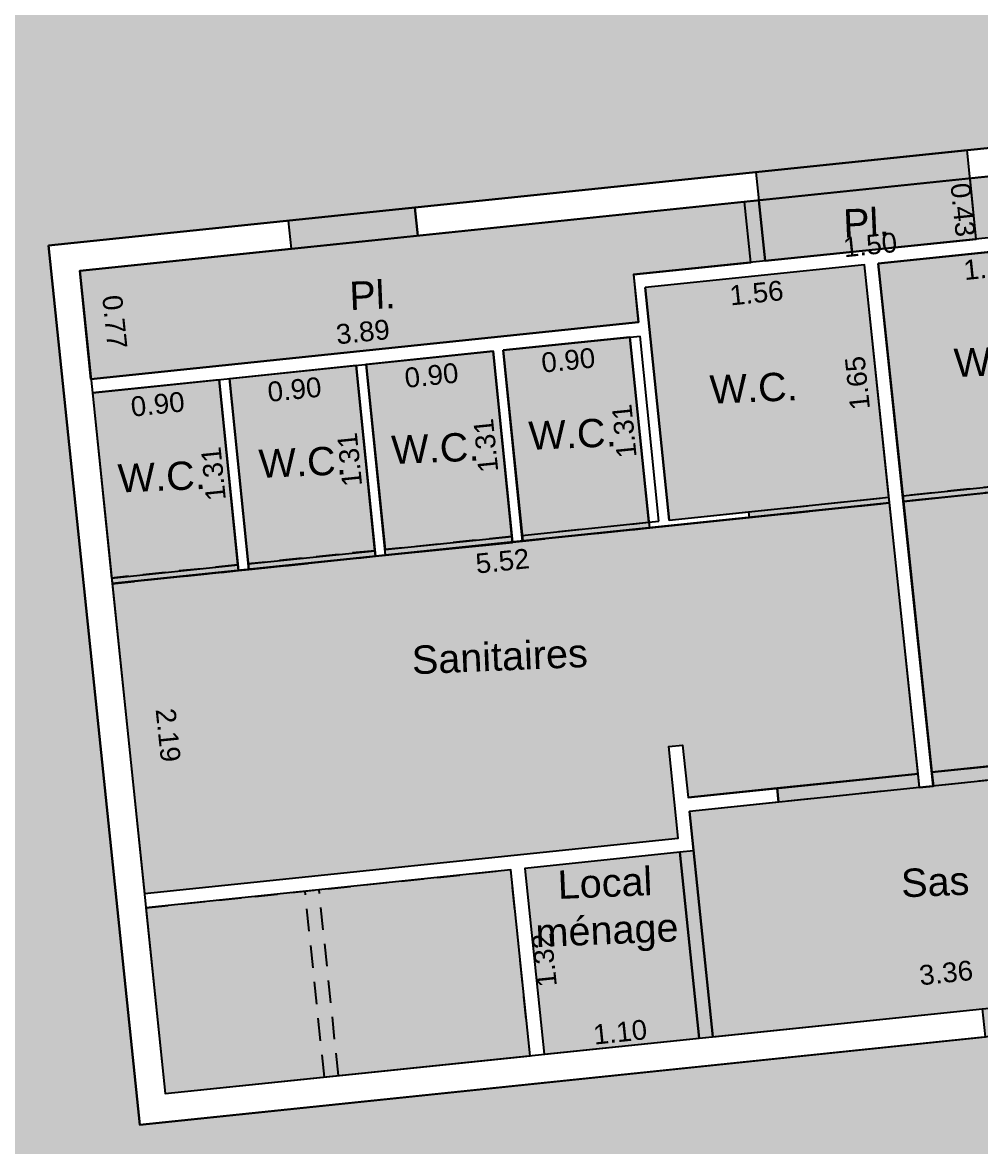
# Model space of a CAD drawing. Header units: metres. Extents: x -153 to -26, y 14 to 85.
# Drawn here: x -67.75 to -60.99, y 68.99 to 76.93 of the extents above; entities that cross this region are included whole.
import ezdxf

# ---------------------------------------------------------------- set-up
doc = ezdxf.new("R2010")
doc.units = ezdxf.units.M
doc.linetypes.add('CACHE2', pattern=[4.7625, 3.175, -1.5875])
doc.layers.get('0').update_dxf_attribs({"lineweight": 0})
for name, color, linetype in [('GEX_BAT_cloison', 2, 'Continuous'), ('GEX_BAT_coffrage', 221, 'Continuous'), ('GEX_BAT_linteau_cloison', 3, 'CACHE2'), ('GEX_BAT_mur', 1, 'Continuous'), ('GEX_MEP_txt_cot_plani', 30, 'Continuous'), ('GEX_MEP_txt_designation', 7, 'Continuous')]:
    doc.layers.add(name, color=color, linetype=linetype)
for name, color, linetype, true_color in [('GEX_EDS_sdp_2-tremie', 7, 'Continuous', 0xffff7f), ('GEX_EDS_sdp_7-lt', 150, 'Continuous', 0x007fff), ('GEX_EDS_su_bureau', 7, 'Continuous', 0xffdf7f), ('GEX_EDS_su_circ_gene', 7, 'Continuous', 0x33cc00), ('GEX_EDS_su_loc_entretien', 7, 'Continuous', 0xb2618a), ('GEX_EDS_su_ltg', 150, 'Continuous', 0x007fff), ('GEX_EDS_su_sanitaires', 7, 'Continuous', 0xb8ffff), ('GEX_EDS_sun_bureau', 7, 'Continuous', 0xffdf7f), ('GEX_EDS_sun_circ_gene', 7, 'Continuous', 0x33cc00), ('GEX_EDS_sun_loc_entretien', 7, 'Continuous', 0xb2618a), ('GEX_EDS_sun_ltg', 150, 'Continuous', 0x007fff), ('GEX_EDS_sun_sanitaires', 7, 'Continuous', 0xb8ffff)]:
    doc.layers.add(name, color=color, linetype=linetype, true_color=true_color)
doc.styles.add('G100TXT-cote', font='swissl.ttf')
doc.styles.add('G100TXT-droit', font='swissl.ttf', dxfattribs={"height": 0.2})
doc.dimstyles.new('G100COT-libre', dxfattribs={"dimtxt": 0.14, "dimasz": 0.18, "dimexe": 0.18, "dimexo": 0.2, "dimgap": 0.09, "dimtad": 0, "dimzin": 0, "dimdsep": 46, "dimtxsty": 'G100TXT-cote', "dimblk1": 'OBLIQUE', "dimblk2": 'OBLIQUE', "dimsah": 1, "dimcen": 0.09, "dimse1": 1, "dimse2": 1, "dimsd1": 1, "dimsd2": 1, "dimclrd": 252, "dimaunit": 2, "dimadec": 3, "dimazin": 0, "dimtfac": 1, "dimtix": 1, "dimtofl": 0, "dimtmove": 0, "dimatfit": 3, "dimldrblk": 'OBLIQUE', "dimfxl": 0.18, "dimtolj": 1, "dimtzin": 0, "dimarcsym": 0})

# ---------------------------------------------------------------- blocks, each defined once
blk = doc.blocks.new('*D3')
at = {"layer": 'GEX_MEP_txt_cot_plani', "color": 0, "ltscale": 0.05, "transparency": 16777216, "insert": (-61.2334, 70.2154), "char_height": 0.14, "attachment_point": 5, "rotation": 5.9285, "style": 'G100TXT-cote'}
blk.add_mtext('\\A1;3.36', dxfattribs=at)
blk = doc.blocks.new('_OBLIQUE')
at = {"color": 0, "linetype": 'ByBlock'}
blk.add_line((-0.5, -0.5), (0.5, 0.5), dxfattribs=at)
blk = doc.blocks.new('*D6')
at = {"layer": 'GEX_MEP_txt_cot_plani', "color": 0, "ltscale": 0.05, "transparency": 16777216, "insert": (-66.7265, 71.8933), "char_height": 0.14, "attachment_point": 5, "rotation": 275.92849, "style": 'G100TXT-cote'}
blk.add_mtext('\\A1;2.19', dxfattribs=at)
blk = doc.blocks.new('*D7')
at = {"layer": 'GEX_MEP_txt_cot_plani', "color": 0, "ltscale": 0.05, "transparency": 16777216, "insert": (-63.5348, 69.7969), "char_height": 0.14, "attachment_point": 5, "rotation": 5.97361, "style": 'G100TXT-cote'}
blk.add_mtext('\\A1;1.10', dxfattribs=at)
blk = doc.blocks.new('*D8')
at = {"layer": 'GEX_MEP_txt_cot_plani', "color": 0, "ltscale": 0.05, "transparency": 16777216, "insert": (-64.069, 70.3042), "char_height": 0.14, "attachment_point": 5, "rotation": 95.9285, "style": 'G100TXT-cote'}
blk.add_mtext('\\A1;1.32', dxfattribs=at)
blk = doc.blocks.new('*D180')
at = {"layer": 'GEX_MEP_txt_cot_plani', "color": 0, "ltscale": 0.05, "transparency": 16777216, "insert": (-66.8001, 74.2298), "char_height": 0.14, "attachment_point": 5, "rotation": 5.9285, "style": 'G100TXT-cote'}
blk.add_mtext('\\A1;0.90', dxfattribs=at)
blk = doc.blocks.new('*D181')
at = {"layer": 'GEX_MEP_txt_cot_plani', "color": 0, "ltscale": 0.05, "transparency": 16777216, "insert": (-65.834, 74.3339), "char_height": 0.14, "attachment_point": 5, "rotation": 5.79308, "style": 'G100TXT-cote'}
blk.add_mtext('\\A1;0.90', dxfattribs=at)
blk = doc.blocks.new('*D182')
at = {"layer": 'GEX_MEP_txt_cot_plani', "color": 0, "ltscale": 0.05, "transparency": 16777216, "insert": (-64.8668, 74.4333), "char_height": 0.14, "attachment_point": 5, "rotation": 5.9285, "style": 'G100TXT-cote'}
blk.add_mtext('\\A1;0.90', dxfattribs=at)
blk = doc.blocks.new('*D183')
at = {"layer": 'GEX_MEP_txt_cot_plani', "color": 0, "ltscale": 0.05, "transparency": 16777216, "insert": (-63.901, 74.5402), "char_height": 0.14, "attachment_point": 5, "rotation": 5.79308, "style": 'G100TXT-cote'}
blk.add_mtext('\\A1;0.90', dxfattribs=at)
blk = doc.blocks.new('*D184')
at = {"layer": 'GEX_MEP_txt_cot_plani', "color": 0, "ltscale": 0.05, "transparency": 16777216, "insert": (-62.5719, 75.0154), "char_height": 0.14, "attachment_point": 5, "rotation": 5.9364, "style": 'G100TXT-cote'}
blk.add_mtext('\\A1;1.56', dxfattribs=at)
blk = doc.blocks.new('*D185')
at = {"layer": 'GEX_MEP_txt_cot_plani', "color": 0, "ltscale": 0.05, "transparency": 16777216, "insert": (-61.8586, 74.3792), "char_height": 0.14, "attachment_point": 5, "rotation": 96.01824, "style": 'G100TXT-cote'}
blk.add_mtext('\\A1;1.65', dxfattribs=at)
blk = doc.blocks.new('*D186')
at = {"layer": 'GEX_MEP_txt_cot_plani', "color": 0, "ltscale": 0.05, "transparency": 16777216, "insert": (-63.5055, 74.0398), "char_height": 0.14, "attachment_point": 5, "rotation": 95.79308, "style": 'G100TXT-cote'}
blk.add_mtext('\\A1;1.31', dxfattribs=at)
blk = doc.blocks.new('*D187')
at = {"layer": 'GEX_MEP_txt_cot_plani', "color": 0, "ltscale": 0.05, "transparency": 16777216, "insert": (-64.4826, 73.9383), "char_height": 0.14, "attachment_point": 5, "rotation": 95.79308, "style": 'G100TXT-cote'}
blk.add_mtext('\\A1;1.31', dxfattribs=at)
blk = doc.blocks.new('*D188')
at = {"layer": 'GEX_MEP_txt_cot_plani', "color": 0, "ltscale": 0.05, "transparency": 16777216, "insert": (-65.4439, 73.8385), "char_height": 0.14, "attachment_point": 5, "rotation": 95.79308, "style": 'G100TXT-cote'}
blk.add_mtext('\\A1;1.31', dxfattribs=at)
blk = doc.blocks.new('*D189')
at = {"layer": 'GEX_MEP_txt_cot_plani', "color": 0, "ltscale": 0.05, "transparency": 16777216, "insert": (-66.4061, 73.7385), "char_height": 0.14, "attachment_point": 5, "rotation": 95.79308, "style": 'G100TXT-cote'}
blk.add_mtext('\\A1;1.31', dxfattribs=at)
blk = doc.blocks.new('*D190')
at = {"layer": 'GEX_MEP_txt_cot_plani', "color": 0, "ltscale": 0.05, "transparency": 16777216, "insert": (-58.7774, 73.7134), "char_height": 0.14, "attachment_point": 5, "rotation": 5.9285, "style": 'G100TXT-cote'}
blk.add_mtext('\\A1;5.52', dxfattribs=at)
blk = doc.blocks.new('*D191')
at = {"layer": 'GEX_MEP_txt_cot_plani', "color": 0, "ltscale": 0.05, "transparency": 16777216, "insert": (-64.3653, 73.1224), "char_height": 0.14, "attachment_point": 5, "rotation": 5.9285, "style": 'G100TXT-cote'}
blk.add_mtext('\\A1;5.52', dxfattribs=at)
blk = doc.blocks.new('*D192')
at = {"layer": 'GEX_MEP_txt_cot_plani', "color": 0, "ltscale": 0.05, "transparency": 16777216, "insert": (-60.9202, 75.1944), "char_height": 0.14, "attachment_point": 5, "rotation": 5.93575, "style": 'G100TXT-cote'}
blk.add_mtext('\\A1;1.57', dxfattribs=at)
blk = doc.blocks.new('*D196')
at = {"layer": 'GEX_MEP_txt_cot_plani', "color": 0, "ltscale": 0.05, "transparency": 16777216, "insert": (-61.1146, 75.6027), "char_height": 0.14, "attachment_point": 5, "rotation": 275.92849, "style": 'G100TXT-cote'}
blk.add_mtext('\\A1;0.43', dxfattribs=at)
blk = doc.blocks.new('*D197')
at = {"layer": 'GEX_MEP_txt_cot_plani', "color": 0, "ltscale": 0.05, "transparency": 16777216, "insert": (-61.7694, 75.3553), "char_height": 0.14, "attachment_point": 5, "rotation": 5.92865, "style": 'G100TXT-cote'}
blk.add_mtext('\\A1;1.50', dxfattribs=at)
blk = doc.blocks.new('*D198')
at = {"layer": 'GEX_MEP_txt_cot_plani', "color": 0, "ltscale": 0.05, "transparency": 16777216, "insert": (-65.3512, 74.7406), "char_height": 0.14, "attachment_point": 5, "rotation": 5.9285, "style": 'G100TXT-cote'}
blk.add_mtext('\\A1;3.89', dxfattribs=at)
blk = doc.blocks.new('*D199')
at = {"layer": 'GEX_MEP_txt_cot_plani', "color": 0, "ltscale": 0.05, "transparency": 16777216, "insert": (-67.1035, 74.8109), "char_height": 0.14, "attachment_point": 5, "rotation": 275.92851, "style": 'G100TXT-cote'}
blk.add_mtext('\\A1;0.77', dxfattribs=at)

msp = doc.modelspace()

# ---------------------------------------------------------------- hatches: boundary and pattern name
at = {"layer": 'GEX_EDS_sdp_2-tremie', "ltscale": 0.05}
msp.add_hatch(color=256, dxfattribs=at).paths.add_polyline_path([(-64.1709, 69.6301), (-64.3073, 70.943), (-66.8834, 70.6755), (-66.7471, 69.3626)])
at = {"layer": 'GEX_EDS_sdp_7-lt', "ltscale": 0.05}
msp.add_hatch(color=256, dxfattribs=at).paths.add_polyline_path([(-67.271, 74.4076), (-67.3503, 75.1713), (-56.071, 76.3426), (-55.9914, 75.5767), (-60.0557, 75.1547), (-60.0909, 75.4928), (-63.4407, 75.145), (-63.404, 74.8091)])
at = {"layer": 'GEX_EDS_su_bureau', "ltscale": 0.05}
h = msp.add_hatch(color=256, dxfattribs=at)
edge = h.paths.add_edge_path()
edge.add_line((-107.2045, 75.2868), (-105.5212, 73.5033))
edge.add_line((-105.5212, 73.5033), (-100.0846, 74.0679))
edge.add_line((-100.0846, 74.0679), (-99.8694, 71.9956))
edge.add_line((-99.8694, 71.9956), (-94.2496, 72.5792))
edge.add_line((-94.2496, 72.5792), (-87.785, 73.2505))
edge.add_line((-87.785, 73.2505), (-87.7643, 73.0515))
edge.add_line((-87.7643, 73.0515), (-86.7696, 73.1548))
edge.add_line((-86.7696, 73.1548), (-86.7903, 73.3538))
edge.add_line((-86.7903, 73.3538), (-84.1589, 73.627))
edge.add_line((-84.1589, 73.627), (-84.1383, 73.4281))
edge.add_line((-84.1383, 73.4281), (-82.6463, 73.583))
edge.add_line((-82.6463, 73.583), (-82.667, 73.7819))
edge.add_line((-82.667, 73.7819), (-77.3098, 74.3382))
edge.add_line((-77.3098, 74.3382), (-77.2891, 74.1393))
edge.add_line((-77.2891, 74.1393), (-77.1362, 72.6963))
edge.add_line((-77.1362, 72.6963), (-76.4401, 72.7701))
edge.add_line((-76.4401, 72.7701), (-75.965, 68.1947))
edge.add_line((-75.965, 68.1947), (-76.6613, 68.1224))
edge.add_line((-76.6613, 68.1224), (-79.1561, 67.8633))
edge.add_line((-79.1561, 67.8633), (-78.5239, 61.7756))
edge.add_line((-78.5239, 61.7756), (-39.2855, 65.8503))
edge.add_arc((-40.5383, 77.9154), 12.13, 275.92849, 355.92849)
edge.add_line((-28.439, 77.0541), (-28.2139, 80.2163))
edge.add_arc((-37.5214, 72.4377), 12.13, 39.88635, 95.92849)
edge.add_line((-38.7743, 84.5028), (-45.5478, 83.7994))
edge.add_line((-45.5478, 83.7994), (-45.5653, 83.9681))
edge.add_line((-45.5653, 83.9681), (-46.8583, 83.8338))
edge.add_line((-46.8583, 83.8338), (-46.8413, 83.6651))
edge.add_line((-46.8413, 83.6651), (-61.6367, 82.1287))
edge.add_line((-61.6367, 82.1287), (-61.6543, 82.2978))
edge.add_line((-61.6543, 82.2978), (-62.9468, 82.1633))
edge.add_line((-62.9468, 82.1633), (-62.9293, 81.9945))
edge.add_line((-62.9293, 81.9945), (-77.7496, 80.4555))
edge.add_line((-77.7496, 80.4555), (-77.7672, 80.6244))
edge.add_line((-77.7672, 80.6244), (-79.0607, 80.4903))
edge.add_line((-79.0607, 80.4903), (-79.0431, 80.3212))
edge.add_line((-79.0431, 80.3212), (-101.4489, 77.9945))
edge.add_arc((-100.4542, 68.416), 9.63, 95.92849, 106.00841)
edge.add_arc((-100.4542, 68.416), 9.63, 106.00841, 133.34599)
edge.add_line((-107.0643, 75.4192), (-107.2045, 75.2868))
h.paths.add_polyline_path([(-67.5699, 75.3496), (-66.9254, 69.143), (-60.9555, 69.7629), (-60.9761, 69.9618), (-59.9814, 70.0651), (-59.9607, 69.8661), (-55.3973, 70.34), (-55.418, 70.5389), (-54.4233, 70.6421), (-54.403, 70.4433), (-49.8374, 70.9174), (-50.482, 77.1241)], flags=16)
edge = h.paths.add_edge_path(flags=16)
edge.add_arc((-35.4009, 78.2658), 0.35, 0, 180)
edge.add_arc((-35.4009, 78.2658), 0.35, 180, 360)
edge = h.paths.add_edge_path(flags=16)
edge.add_arc((-43.484, 77.4738), 0.35, 0, 180)
edge.add_arc((-43.484, 77.4738), 0.35, 180, 360)
edge = h.paths.add_edge_path(flags=16)
edge.add_arc((-29.6118, 73.541), 0.25, 0, 180)
edge.add_arc((-29.6118, 73.541), 0.25, 180, 360)
edge = h.paths.add_edge_path(flags=16)
edge.add_arc((-34.3213, 67.9391), 0.25, 0, 180)
edge.add_arc((-34.3213, 67.9391), 0.25, 180, 360)
edge = h.paths.add_edge_path(flags=16)
edge.add_arc((-42.2862, 65.8691), 0.25, 0, 180)
edge.add_arc((-42.2862, 65.8691), 0.25, 180, 360)
edge = h.paths.add_edge_path(flags=16)
edge.add_arc((-75.1436, 68.6657), 0.25, 0, 180)
edge.add_arc((-75.1436, 68.6657), 0.25, 180, 360)
edge = h.paths.add_edge_path(flags=16)
edge.add_arc((-75.7107, 74.1263), 0.25, 0, 180)
edge.add_arc((-75.7107, 74.1263), 0.25, 180, 360)
edge = h.paths.add_edge_path(flags=16)
edge.add_arc((-68.2911, 81.1068), 0.2, 0, 180)
edge.add_arc((-68.2911, 81.1068), 0.2, 180, 360)
edge = h.paths.add_edge_path(flags=16)
edge.add_arc((-60.2344, 81.9434), 0.2, 0, 180)
edge.add_arc((-60.2344, 81.9434), 0.2, 180, 360)
edge = h.paths.add_edge_path(flags=16)
edge.add_arc((-52.1777, 82.7799), 0.2, 0, 180)
edge.add_arc((-52.1777, 82.7799), 0.2, 180, 360)
edge = h.paths.add_edge_path(flags=16)
edge.add_arc((-76.3478, 80.2702), 0.2, 0, 180)
edge.add_arc((-76.3478, 80.2702), 0.2, 180, 360)
edge = h.paths.add_edge_path(flags=16)
edge.add_arc((-36.035, 84.1439), 0.2, 0, 180)
edge.add_arc((-36.035, 84.1439), 0.2, 180, 360)
edge = h.paths.add_edge_path(flags=16)
edge.add_arc((-29.397, 80.9554), 0.2, 0, 180)
edge.add_arc((-29.397, 80.9554), 0.2, 180, 360)
edge = h.paths.add_edge_path(flags=16)
edge.add_arc((-100.5188, 77.7606), 0.2, 0, 180)
edge.add_arc((-100.5188, 77.7606), 0.2, 180, 360)
edge = h.paths.add_edge_path(flags=16)
edge.add_arc((-50.3352, 65.0353), 0.2, 0, 180)
edge.add_arc((-50.3352, 65.0353), 0.2, 180, 360)
edge = h.paths.add_edge_path(flags=16)
edge.add_arc((-84.4121, 79.433), 0.2, 0, 180)
edge.add_arc((-84.4121, 79.433), 0.2, 180, 360)
edge = h.paths.add_edge_path(flags=16)
edge.add_arc((-58.3919, 64.1988), 0.2, 0, 180)
edge.add_arc((-58.3919, 64.1988), 0.2, 180, 360)
edge = h.paths.add_edge_path(flags=16)
edge.add_arc((-74.5053, 62.5256), 0.2, 0, 180)
edge.add_arc((-74.5053, 62.5256), 0.2, 180, 360)
edge = h.paths.add_edge_path(flags=16)
edge.add_arc((-92.462, 78.5969), 0.2, 0, 180)
edge.add_arc((-92.462, 78.5969), 0.2, 180, 360)
edge = h.paths.add_edge_path(flags=16)
edge.add_arc((-44.121, 83.6165), 0.2, 0, 180)
edge.add_arc((-44.121, 83.6165), 0.2, 180, 360)
edge = h.paths.add_edge_path(flags=16)
edge.add_arc((-66.4486, 63.3622), 0.2, 0, 180)
edge.add_arc((-66.4486, 63.3622), 0.2, 180, 360)
at = {"layer": 'GEX_EDS_su_circ_gene', "ltscale": 0.05}
msp.add_hatch(color=256, dxfattribs=at).paths.add_polyline_path([(-62.9774, 69.754), (-60.9761, 69.9618), (-59.9815, 70.0651), (-59.5339, 70.1116), (-59.6992, 71.703), (-60.3286, 71.6377), (-60.3387, 71.7351), (-61.3335, 71.6318), (-61.3232, 71.5337), (-61.4208, 71.5242), (-61.4311, 71.6217), (-62.4255, 71.5184), (-62.4154, 71.421), (-63.0451, 71.3556), (-63.0162, 71.0771), (-63.1137, 71.0669)])
at = {"layer": 'GEX_EDS_su_loc_entretien', "ltscale": 0.05}
msp.add_hatch(color=256, dxfattribs=at).paths.add_polyline_path([(-64.2078, 70.9533), (-64.0715, 69.6404), (-62.9774, 69.754), (-63.1137, 71.0669)])
at = {"layer": 'GEX_EDS_su_ltg', "ltscale": 0.05}
for points in [[(-62.5767, 75.8681), (-62.5117, 75.2415), (-61.0197, 75.3964), (-61.0847, 76.023)], [(-67.3503, 75.1713), (-67.271, 74.4076), (-63.404, 74.8091), (-63.4381, 75.1453), (-62.6111, 75.2311), (-62.6556, 75.6588), (-64.9631, 75.4192), (-64.9838, 75.6184), (-65.879, 75.5252), (-65.8583, 75.3262)]]:
    msp.add_hatch(color=256, dxfattribs=at).paths.add_polyline_path(points)
at = {"layer": 'GEX_EDS_su_sanitaires', "ltscale": 0.05}
for points in [[(-61.7123, 75.224), (-61.5351, 73.5434), (-60.5472, 73.6459), (-60.5513, 73.6857), (-59.9781, 73.7453), (-60.1511, 75.3864)], [(-63.3587, 75.053), (-63.1883, 73.4119), (-62.6282, 73.4701), (-62.6241, 73.4303), (-61.6327, 73.5348), (-61.8097, 75.2138)], [(-64.3605, 74.6111), (-64.2206, 73.2645), (-63.3255, 73.3574), (-63.4653, 74.704)], [(-65.3273, 74.5108), (-65.193, 73.1635), (-64.2952, 73.2546), (-64.4321, 74.6037)], [(-66.2941, 74.4104), (-66.1573, 73.0634), (-65.2621, 73.1563), (-65.3989, 74.5033)], [(-67.2609, 74.3101), (-67.121, 72.9633), (-66.2289, 73.0559), (-66.3657, 74.403)], [(-61.5351, 73.5434), (-61.3336, 71.6318), (-61.3335, 71.6318), (-59.7093, 71.8005), (-59.7477, 72.1705), (-59.6502, 72.1806), (-59.5831, 71.5341), (-55.8134, 71.9256), (-56.0406, 74.1139), (-56.0437, 74.1136), (-59.9739, 73.7055)], [(-67.121, 72.9633), (-66.8938, 70.775), (-63.124, 71.1664), (-63.1912, 71.8129), (-63.0937, 71.8231), (-63.0553, 71.4531), (-61.4311, 71.6217), (-61.6326, 73.5332), (-61.6326, 73.5332)]]:
    msp.add_hatch(color=256, dxfattribs=at).paths.add_polyline_path(points)
at = {"layer": 'GEX_EDS_sun_bureau', "ltscale": 0.05}
h = msp.add_hatch(color=256, dxfattribs=at)
edge = h.paths.add_edge_path()
edge.add_line((-107.2045, 75.2868), (-105.5212, 73.5033))
edge.add_line((-105.5212, 73.5033), (-100.0846, 74.0679))
edge.add_line((-100.0846, 74.0679), (-99.8694, 71.9956))
edge.add_line((-99.8694, 71.9956), (-94.2496, 72.5792))
edge.add_line((-94.2496, 72.5792), (-86.7903, 73.3538))
edge.add_line((-86.7903, 73.3538), (-77.3098, 74.3382))
edge.add_line((-77.3098, 74.3382), (-77.2891, 74.1393))
edge.add_line((-77.2891, 74.1393), (-77.1362, 72.6963))
edge.add_line((-77.1362, 72.6963), (-76.4401, 72.7701))
edge.add_line((-76.4401, 72.7701), (-75.965, 68.1947))
edge.add_line((-75.965, 68.1947), (-76.6613, 68.1224))
edge.add_line((-76.6613, 68.1224), (-79.0566, 67.8736))
edge.add_line((-79.0566, 67.8736), (-78.4245, 61.786))
edge.add_line((-78.4245, 61.786), (-39.2855, 65.8503))
edge.add_ellipse((-40.5383, 77.9154), major_axis=(12.13, 0), ratio=1, start_angle=275.92849, end_angle=355.92849)
edge.add_line((-28.439, 77.0541), (-28.2139, 80.2163))
edge.add_ellipse((-37.5214, 72.4377), major_axis=(12.13, 0), ratio=1, start_angle=39.88635, end_angle=95.92849)
edge.add_line((-38.7743, 84.5028), (-45.5478, 83.7994))
edge.add_line((-45.5478, 83.7994), (-45.5653, 83.9681))
edge.add_line((-45.5653, 83.9681), (-46.8583, 83.8338))
edge.add_line((-46.8583, 83.8338), (-46.8413, 83.6651))
edge.add_line((-46.8413, 83.6651), (-61.6367, 82.1287))
edge.add_line((-61.6367, 82.1287), (-61.6543, 82.2978))
edge.add_line((-61.6543, 82.2978), (-62.9468, 82.1633))
edge.add_line((-62.9468, 82.1633), (-62.9293, 81.9945))
edge.add_line((-62.9293, 81.9945), (-77.7496, 80.4555))
edge.add_line((-77.7496, 80.4555), (-77.7672, 80.6244))
edge.add_line((-77.7672, 80.6244), (-79.0607, 80.4903))
edge.add_line((-79.0607, 80.4903), (-79.0431, 80.3212))
edge.add_line((-79.0431, 80.3212), (-101.4489, 77.9945))
edge.add_ellipse((-100.4542, 68.416), major_axis=(9.63, 0), ratio=1, start_angle=95.92849, end_angle=106.00841)
edge.add_ellipse((-100.4542, 68.416), major_axis=(9.63, 0), ratio=1, start_angle=106.00841, end_angle=133.34599)
edge.add_line((-107.0643, 75.4192), (-107.2045, 75.2868))
edge = h.paths.add_edge_path(flags=16)
edge.add_ellipse((-43.484, 77.4738), major_axis=(0.2475, 0.2475), ratio=1, start_angle=315, end_angle=675)
edge = h.paths.add_edge_path(flags=16)
edge.add_ellipse((-35.4009, 78.2658), major_axis=(0.2475, 0.2475), ratio=1, start_angle=315, end_angle=675)
h.paths.add_polyline_path([(-67.5699, 75.3496), (-66.9254, 69.143), (-49.8374, 70.9174), (-50.482, 77.1241)], flags=16)
edge = h.paths.add_edge_path(flags=16)
edge.add_ellipse((-75.7107, 74.1263), major_axis=(0.2481, -0.0305), ratio=1, start_angle=7.01812, end_angle=367.01812)
edge = h.paths.add_edge_path(flags=16)
edge.add_ellipse((-75.1436, 68.6657), major_axis=(0.25, 0), ratio=1, start_angle=0, end_angle=360)
edge = h.paths.add_edge_path(flags=16)
edge.add_ellipse((-74.5053, 62.5256), major_axis=(0.1662, -0.1112), ratio=1, start_angle=33.78023, end_angle=393.78023)
edge = h.paths.add_edge_path(flags=16)
edge.add_ellipse((-66.4486, 63.3622), major_axis=(0.188, -0.0684), ratio=1, start_angle=19.98471, end_angle=379.98471)
edge = h.paths.add_edge_path(flags=16)
edge.add_ellipse((-58.3919, 64.1988), major_axis=(0.1414, 0.1414), ratio=1, start_angle=315, end_angle=675)
edge = h.paths.add_edge_path(flags=16)
edge.add_ellipse((-50.3352, 65.0353), major_axis=(0.1414, 0.1414), ratio=1, start_angle=315, end_angle=675)
edge = h.paths.add_edge_path(flags=16)
edge.add_ellipse((-42.2862, 65.8691), major_axis=(0.2144, 0.1286), ratio=1, start_angle=329.03624, end_angle=689.03624)
edge = h.paths.add_edge_path(flags=16)
edge.add_ellipse((-34.3213, 67.9391), major_axis=(0.2127, 0.1314), ratio=1, start_angle=328.28253, end_angle=688.28253)
edge = h.paths.add_edge_path(flags=16)
edge.add_ellipse((-29.6118, 73.541), major_axis=(0.1768, 0.1768), ratio=1, start_angle=315, end_angle=675)
edge = h.paths.add_edge_path(flags=16)
edge.add_ellipse((-29.397, 80.9554), major_axis=(0.2, 0), ratio=1, start_angle=0, end_angle=360)
edge = h.paths.add_edge_path(flags=16)
edge.add_ellipse((-36.035, 84.1439), major_axis=(0.1953, -0.0432), ratio=1, start_angle=12.48479, end_angle=372.48479)
edge = h.paths.add_edge_path(flags=16)
edge.add_ellipse((-44.121, 83.6165), major_axis=(0.1414, 0.1414), ratio=1, start_angle=315, end_angle=675)
edge = h.paths.add_edge_path(flags=16)
edge.add_ellipse((-52.1777, 82.7799), major_axis=(0.1886, 0.0666), ratio=1, start_angle=340.5457, end_angle=700.5457)
edge = h.paths.add_edge_path(flags=16)
edge.add_ellipse((-60.2344, 81.9434), major_axis=(0.1414, -0.1414), ratio=1, start_angle=45, end_angle=405)
edge = h.paths.add_edge_path(flags=16)
edge.add_ellipse((-68.2911, 81.1068), major_axis=(0.1414, -0.1414), ratio=1, start_angle=45, end_angle=405)
edge = h.paths.add_edge_path(flags=16)
edge.add_ellipse((-76.3478, 80.2702), major_axis=(0.1662, -0.1112), ratio=1, start_angle=33.78023, end_angle=393.78023)
edge = h.paths.add_edge_path(flags=16)
edge.add_ellipse((-84.4121, 79.433), major_axis=(0.1996, 0.0123), ratio=1, start_angle=356.46073, end_angle=716.46073)
edge = h.paths.add_edge_path(flags=16)
edge.add_ellipse((-92.462, 78.5969), major_axis=(0.1414, 0.1414), ratio=1, start_angle=315, end_angle=675)
edge = h.paths.add_edge_path(flags=16)
edge.add_ellipse((-100.5188, 77.7606), major_axis=(0.1414, 0.1414), ratio=1, start_angle=315, end_angle=675)
at = {"layer": 'GEX_EDS_sun_circ_gene', "ltscale": 0.05}
msp.add_hatch(color=256, dxfattribs=at).paths.add_polyline_path([(-63.0451, 71.3556), (-62.8799, 69.7641), (-60.9761, 69.9618), (-59.9815, 70.0651), (-59.5339, 70.1116), (-59.6992, 71.703), (-61.4208, 71.5242)])
at = {"layer": 'GEX_EDS_sun_loc_entretien', "ltscale": 0.05}
msp.add_hatch(color=256, dxfattribs=at).paths.add_polyline_path([(-64.2078, 70.9533), (-64.0715, 69.6404), (-62.9774, 69.754), (-63.1137, 71.0669)])
at = {"layer": 'GEX_EDS_sun_ltg', "ltscale": 0.05}
for points in [[(-62.5561, 75.6692), (-62.5117, 75.2415), (-61.0197, 75.3964), (-61.0641, 75.8241)], [(-67.3503, 75.1713), (-67.271, 74.4076), (-63.404, 74.8091), (-63.4381, 75.1453), (-62.6111, 75.2311), (-62.6556, 75.6588)]]:
    msp.add_hatch(color=256, dxfattribs=at).paths.add_polyline_path(points)
at = {"layer": 'GEX_EDS_sun_sanitaires', "ltscale": 0.05}
for points in [[(-61.7123, 75.224), (-61.5393, 73.5831), (-61.5392, 73.5831), (-59.9781, 73.7453), (-60.1511, 75.3864)], [(-63.3587, 75.053), (-63.1883, 73.4119), (-61.6368, 73.573), (-61.8097, 75.2138)], [(-64.3605, 74.6111), (-64.2279, 73.3039), (-63.3327, 73.3969), (-63.4653, 74.704)], [(-65.3273, 74.5108), (-65.1947, 73.2036), (-64.2995, 73.2965), (-64.4321, 74.6037)], [(-66.2941, 74.4104), (-66.1615, 73.1032), (-65.2663, 73.1961), (-65.3989, 74.5033)], [(-67.2609, 74.3101), (-67.1251, 73.0031), (-66.2331, 73.0957), (-66.3657, 74.403)], [(-61.5351, 73.5434), (-61.3336, 71.6318), (-61.3335, 71.6318), (-59.7093, 71.8005), (-59.7477, 72.1705), (-59.6502, 72.1806), (-59.5831, 71.5341), (-55.8134, 71.9256), (-56.0406, 74.1139), (-56.0437, 74.1136), (-59.9739, 73.7055)], [(-67.121, 72.9633), (-66.8938, 70.775), (-63.124, 71.1664), (-63.1912, 71.8129), (-63.0937, 71.8231), (-63.0553, 71.4531), (-61.4311, 71.6217), (-61.6326, 73.5332), (-61.6326, 73.5332)]]:
    msp.add_hatch(color=256, dxfattribs=at).paths.add_polyline_path(points)

# ---------------------------------------------------------------- linework, layer by layer
at = {"layer": 'GEX_BAT_cloison'}
for p, q in [((-61.0197, 75.3964, 0), (-62.5117, 75.2415, 0)), ((-61.7123, 75.224, 0), (-60.1511, 75.3864, 0)), ((-62.6111, 75.2311, 0), (-63.4381, 75.1453, 0)), ((-61.8097, 75.2138, 0), (-63.3587, 75.053, 0)), ((-61.4208, 71.5242, 0), (-61.8097, 75.2138, 0)), ((-61.3233, 71.5344, 0), (-61.7123, 75.224, 0)), ((-63.404, 74.8091, 0), (-63.4381, 75.1453, 0)), ((-63.1883, 73.4119, 0), (-63.3587, 75.053, 0)), ((-63.404, 74.8091, 0), (-67.271, 74.4075, 0)), ((-63.2614, 73.4043, 0), (-63.394, 74.7114, 0)), ((-63.3084, 74.7383, 0), (-63.308, 74.7383, 0)), ((-64.4321, 74.6038, 0), (-64.2954, 73.2567, 0)), ((-65.3989, 74.5034, 0), (-65.2622, 73.1563, 0)), ((-66.3657, 74.403, 0), (-66.229, 73.0559, 0)), ((-66.1574, 73.0634, 0), (-66.2941, 74.4105, 0)), ((-63.3285, 73.3571, 0), (-62.6241, 73.4303, 0)), ((-63.1883, 73.4119, 0), (-62.6282, 73.4701, 0)), ((-62.6282, 73.4701, 0), (-62.6241, 73.4303, 0)), ((-63.3327, 73.3969, 0), (-63.2614, 73.4043, 0)), ((-63.3327, 73.3969, 0), (-63.3285, 73.3571, 0)), ((-64.2954, 73.2567, 0), (-64.2238, 73.2642, 0)), ((-65.2622, 73.1563, 0), (-65.1906, 73.1638, 0)), ((-66.229, 73.0559, 0), (-66.1574, 73.0634, 0)), ((-63.1912, 71.8129, 0), (-63.0937, 71.8231, 0)), ((-63.0937, 71.8231, 0), (-63.0553, 71.4531, 0)), ((-63.124, 71.1663, 0), (-63.1912, 71.8129, 0)), ((-62.4255, 71.5184, 0), (-63.0553, 71.4531, 0)), ((-62.4154, 71.421, 0), (-62.4255, 71.5184, 0)), ((-61.4209, 71.5242, 0), (-61.3234, 71.5344, 0)), ((-61.3233, 71.5344, 0), (-61.4208, 71.5242, 0)), ((-62.4154, 71.421, 0), (-63.0451, 71.3556, 0)), ((-62.8799, 69.7641, 0), (-63.0451, 71.3556, 0)), ((-66.8938, 70.775, 0), (-63.124, 71.1664, 0)), ((-63.124, 71.1664, 0), (-63.124, 71.1663, 0)), ((-63.1137, 71.0669, 0), (-64.2078, 70.9533, 0)), ((-62.9775, 69.7549, 0), (-63.1137, 71.0669, 0)), ((-64.2078, 70.9533, 0), (-64.0715, 69.6404, 0))]:
    msp.add_line(p, q, dxfattribs=at)
at = {"layer": 'GEX_BAT_cloison', "linetype": 'CACHE2', "ltscale": 0.05}
for p, q in [((-66.8834, 70.6755, 0), (-64.3073, 70.943, 0)), ((-64.1709, 69.6301, 0), (-64.3073, 70.943, 0)), ((-65.6231, 69.4793, 0), (-65.7595, 70.7922, 0)), ((-65.5237, 69.4896, 0), (-65.66, 70.8025, 0))]:
    msp.add_line(p, q, dxfattribs=at)
at = {"layer": 'GEX_BAT_cloison', "elevation": 0}
for points in [[(-61.0197, 75.3964), (-61.0641, 75.8241)], [(-62.6111, 75.2311), (-62.6556, 75.6588)], [(-62.5117, 75.2415), (-62.5561, 75.6692)], [(-64.3605, 74.6111), (-63.394, 74.7114)], [(-67.2609, 74.3101), (-64.4321, 74.6037)], [(-64.2238, 73.2642), (-64.3605, 74.6113)], [(-65.1906, 73.1638), (-65.3273, 74.5109)]]:
    msp.add_lwpolyline(points, dxfattribs=at)
at = {"layer": 'GEX_BAT_coffrage'}
msp.add_line((-63.4653, 74.7042, 0), (-63.3327, 73.3969, 0), dxfattribs=at)
at = {"layer": 'GEX_BAT_linteau_cloison', "ltscale": 0.05}
for p, q in [((-60.5513, 73.6857, 0), (-61.5392, 73.5831, 0)), ((-60.5417, 73.6465, 0), (-61.5351, 73.5434, 0)), ((-62.6282, 73.4701, 0), (-61.6367, 73.573, 0)), ((-62.6241, 73.4303, 0), (-61.6326, 73.5332, 0)), ((-64.2279, 73.3039, 0), (-63.3327, 73.3969, 0)), ((-64.2238, 73.2642, 0), (-63.3285, 73.3571, 0)), ((-64.2995, 73.2965, 0), (-65.1947, 73.2036, 0)), ((-65.1906, 73.1638, 0), (-64.2954, 73.2567, 0)), ((-65.2663, 73.1961, 0), (-66.1615, 73.1032, 0)), ((-66.2331, 73.0957, 0), (-67.1282, 73.0028, 0)), ((-66.1574, 73.0634, 0), (-65.2622, 73.1563, 0)), ((-67.1241, 72.963, 0), (-66.229, 73.0559, 0)), ((-61.3336, 71.6318, 0), (-60.3387, 71.7351, 0)), ((-62.4255, 71.5184, 0), (-61.431, 71.6217, 0)), ((-60.3286, 71.6377, 0), (-61.3233, 71.5344, 0)), ((-61.4208, 71.5242, 0), (-62.4154, 71.421, 0))]:
    msp.add_line(p, q, dxfattribs=at)
at = {"layer": 'GEX_BAT_mur'}
for p, q in [((-56.0916, 76.5415, 0), (-67.5699, 75.3496, 0)), ((-56.2699, 76.3219, 0), (-67.3503, 75.1713, 0)), ((-67.5699, 75.3496, 0), (-66.9254, 69.143, 0)), ((-67.3503, 75.1713, 0), (-66.7471, 69.3626, 0)), ((-66.7471, 69.3626, 0), (-60.9761, 69.9618, 0)), ((-66.9254, 69.143, 0), (-60.9555, 69.7629, 0))]:
    msp.add_line(p, q, dxfattribs=at)
at = {"layer": 'GEX_BAT_mur', "linetype": 'Continuous'}
for p, q in [((-64.9838, 75.6184, 0), (-64.9631, 75.4192, 0)), ((-65.879, 75.5254, 0), (-65.8583, 75.3262, 0))]:
    msp.add_line(p, q, dxfattribs=at)
at = {"layer": 'GEX_EDS_sdp_2-tremie', "ltscale": 0.05, "elevation": 0}
msp.add_lwpolyline([(-64.1709, 69.6301), (-64.3073, 70.943), (-66.8834, 70.6755), (-66.7471, 69.3626)], close=True, dxfattribs=at)
at = {"layer": 'GEX_EDS_sdp_7-lt', "ltscale": 0.05, "elevation": 0}
msp.add_lwpolyline([(-67.271, 74.4076), (-67.3503, 75.1713), (-56.071, 76.3426), (-55.9914, 75.5767), (-60.0557, 75.1547), (-60.0909, 75.4928), (-63.4407, 75.145), (-63.404, 74.8091)], close=True, dxfattribs=at)
at = {"layer": 'GEX_EDS_su_bureau', "ltscale": 0.05}
msp.add_lwpolyline([(-67.5699, 75.3496), (-66.9254, 69.143), (-60.9555, 69.7629), (-60.9761, 69.9618), (-59.9814, 70.0651), (-59.9607, 69.8661), (-55.3973, 70.34), (-55.418, 70.5389), (-54.4233, 70.6421), (-54.403, 70.4433), (-49.8374, 70.9174), (-50.482, 77.1241)], close=True, dxfattribs=at)
at = {"layer": 'GEX_EDS_su_circ_gene', "ltscale": 0.05}
msp.add_lwpolyline([(-62.9774, 69.754), (-60.9761, 69.9618), (-59.9815, 70.0651), (-59.5339, 70.1116), (-59.6992, 71.703), (-60.3286, 71.6377), (-60.3387, 71.7351), (-61.3335, 71.6318), (-61.3232, 71.5337), (-61.4208, 71.5242), (-61.4311, 71.6217), (-62.4255, 71.5184), (-62.4154, 71.421), (-63.0451, 71.3556), (-63.0162, 71.0771), (-63.1137, 71.0669)], close=True, dxfattribs=at)
at = {"layer": 'GEX_EDS_su_loc_entretien', "ltscale": 0.05}
msp.add_lwpolyline([(-63.1137, 71.0669), (-64.2078, 70.9533), (-64.0715, 69.6404), (-62.9774, 69.754)], close=True, dxfattribs=at)
at = {"layer": 'GEX_EDS_su_ltg', "ltscale": 0.05}
for points in [[(-62.5767, 75.8681), (-62.5117, 75.2415), (-61.0197, 75.3964), (-61.0847, 76.023)], [(-67.3503, 75.1713), (-67.271, 74.4076), (-63.404, 74.8091), (-63.4381, 75.1453), (-62.6111, 75.2311), (-62.6556, 75.6588), (-64.9631, 75.4192), (-64.9838, 75.6184), (-65.879, 75.5252), (-65.8583, 75.3262)]]:
    msp.add_lwpolyline(points, close=True, dxfattribs=at)
at = {"layer": 'GEX_EDS_su_sanitaires', "ltscale": 0.05}
for points in [[(-61.7123, 75.224), (-61.5351, 73.5434), (-60.5472, 73.6459), (-60.5513, 73.6857), (-59.9781, 73.7453), (-60.1511, 75.3864)], [(-63.3587, 75.053), (-63.1883, 73.4119), (-62.6282, 73.4701), (-62.6241, 73.4303), (-61.6327, 73.5348), (-61.8097, 75.2138)], [(-64.3605, 74.6111), (-64.2206, 73.2645), (-63.3255, 73.3574), (-63.4653, 74.704)], [(-65.3273, 74.5108), (-65.193, 73.1635), (-64.2952, 73.2546), (-64.4321, 74.6037)], [(-66.2941, 74.4104), (-66.1573, 73.0634), (-65.2621, 73.1563), (-65.3989, 74.5033)], [(-67.2609, 74.3101), (-67.121, 72.9633), (-66.2289, 73.0559), (-66.3657, 74.403)], [(-61.5351, 73.5434), (-61.3336, 71.6318), (-61.3335, 71.6318), (-59.7093, 71.8005), (-59.7477, 72.1705), (-59.6502, 72.1806), (-59.5831, 71.5341), (-55.8134, 71.9256), (-56.0406, 74.1139), (-56.0437, 74.1136), (-59.9739, 73.7055)], [(-67.121, 72.9633), (-66.8938, 70.775), (-63.124, 71.1664), (-63.1912, 71.8129), (-63.0937, 71.8231), (-63.0553, 71.4531), (-61.4311, 71.6217), (-61.6326, 73.5332), (-61.6326, 73.5332)]]:
    msp.add_lwpolyline(points, close=True, dxfattribs=at)
at = {"layer": 'GEX_EDS_sun_bureau', "ltscale": 0.05, "elevation": 0}
msp.add_lwpolyline([(-67.5699, 75.3496), (-50.482, 77.1241), (-49.8374, 70.9174), (-66.9254, 69.143)], close=True, dxfattribs=at)
at = {"layer": 'GEX_EDS_sun_circ_gene', "ltscale": 0.05}
msp.add_lwpolyline([(-62.8799, 69.7641), (-60.9761, 69.9618), (-59.9815, 70.0651), (-59.5339, 70.1116), (-59.6992, 71.703), (-61.4208, 71.5242), (-63.0451, 71.3556)], close=True, dxfattribs=at)
at = {"layer": 'GEX_EDS_sun_loc_entretien', "ltscale": 0.05}
msp.add_lwpolyline([(-63.1137, 71.0669), (-64.2078, 70.9533), (-64.0715, 69.6404), (-62.9774, 69.754)], close=True, dxfattribs=at)
at = {"layer": 'GEX_EDS_sun_ltg', "ltscale": 0.05}
for points in [[(-62.5561, 75.6692), (-62.5117, 75.2415), (-61.0197, 75.3964), (-61.0641, 75.8241)], [(-67.3503, 75.1713), (-67.271, 74.4076), (-63.404, 74.8091), (-63.4381, 75.1453), (-62.6111, 75.2311), (-62.6556, 75.6588)]]:
    msp.add_lwpolyline(points, close=True, dxfattribs=at)
at = {"layer": 'GEX_EDS_sun_sanitaires', "ltscale": 0.05}
for points in [[(-61.7123, 75.224), (-61.5393, 73.5831), (-61.5392, 73.5831), (-59.9781, 73.7453), (-60.1511, 75.3864)], [(-63.3587, 75.053), (-63.1883, 73.4119), (-61.6368, 73.573), (-61.8097, 75.2138)], [(-64.3605, 74.6111), (-64.2279, 73.3039), (-63.3327, 73.3969), (-63.4653, 74.704)], [(-65.3273, 74.5108), (-65.1947, 73.2036), (-64.2995, 73.2965), (-64.4321, 74.6037)], [(-66.2941, 74.4104), (-66.1615, 73.1032), (-65.2663, 73.1961), (-65.3989, 74.5033)], [(-67.2609, 74.3101), (-67.1251, 73.0031), (-66.2331, 73.0957), (-66.3657, 74.403)], [(-61.5351, 73.5434), (-61.3336, 71.6318), (-61.3335, 71.6318), (-59.7093, 71.8005), (-59.7477, 72.1705), (-59.6502, 72.1806), (-59.5831, 71.5341), (-55.8134, 71.9256), (-56.0406, 74.1139), (-56.0437, 74.1136), (-59.9739, 73.7055)], [(-67.121, 72.9633), (-66.8938, 70.775), (-63.124, 71.1664), (-63.1912, 71.8129), (-63.0937, 71.8231), (-63.0553, 71.4531), (-61.4311, 71.6217), (-61.6326, 73.5332), (-61.6326, 73.5332)]]:
    msp.add_lwpolyline(points, close=True, dxfattribs=at)
at = {"layer": 'GEX_MEP_txt_cot_plani'}
msp.add_line((-67.3503, 75.1713, 0), (-66.7471, 69.3626, 0), dxfattribs=at)

# ---------------------------------------------------------------- texts
at = {"layer": 'GEX_MEP_txt_designation', "char_height": 0.2, "attachment_point": 5, "style": 'G100TXT-droit'}
for s, insert, width, rotation in [('Pl. ', (-61.7966, 75.5126, 0), 1.021996, 2.4057), ('Pl. ', (-65.2835, 75.0014, 0), 1.021996, 2.4057), ('W.C.', (-60.8678, 74.5329, 0), 1.021996, 2.4057), ('W.C.', (-62.5919, 74.3443, 0), 1.021996, 2.4057), ('W.C.', (-63.871, 74.0189, 0), 1.021996, 2.4057), ('W.C.', (-64.8396, 73.9183, 0), 1.021996, 2.4057), ('W.C.', (-65.7764, 73.821, 0), 1.021996, 2.4057), ('W.C.', (-66.7715, 73.7177, 0), 1.021996, 2.4057), ('Sanitaires ', (-64.3847, 72.448, 0), 1.550364, 2.40574), ('Local ménage ', (-63.6338, 70.6541, 0), 1.650364, 2.40574), ('Sas', (-61.3103, 70.8568, 0), 1.550364, 2.40574)]:
    msp.add_mtext(s, dxfattribs=dict(at, insert=insert, width=width, rotation=rotation))

# ---------------------------------------------------------------- dimensions: what is measured, and where the dimension line sits
at = {"layer": 'GEX_MEP_txt_cot_plani'}
for p1, p2, distance, picture, middle in [((-61.0641, 75.8241, 0), (-61.0197, 75.3964, 0), -0.0731, '*D196', (-61.1146, 75.6027)), ((-61.0197, 75.3964, 0), (-62.5117, 75.2415, 0), -0.0365, '*D197', (-61.7694, 75.3553)), ((-60.1511, 75.3864, 0), (-61.7123, 75.224, 0), 0.1114, '*D192', (-60.9202, 75.1944, 0)), ((-67.3503, 75.1713, 0), (-67.271, 74.4076, 0), 0.2082, '*D199', (-67.1035, 74.8109)), ((-61.8097, 75.2139, 0), (-63.3587, 75.0529, 0), 0.1187, '*D184', (-62.5719, 75.0154, 0)), ((-61.8097, 75.2139, 0), (-61.6367, 73.573, 0), -0.1361, '*D185', (-61.8586, 74.3792, 0)), ((-63.404, 74.8091, 0), (-67.271, 74.4075, 0), -0.1329, '*D198', (-65.3512, 74.7406)), ((-64.3605, 74.6113, 0), (-63.4651, 74.7021, 0), -0.117, '*D183', (-63.901, 74.5402, 0)), ((-63.4653, 74.7042, 0), (-63.3327, 73.3969, 0), -0.1071, '*D186', (-63.5055, 74.0398, 0)), ((-65.3273, 74.5109, 0), (-64.4321, 74.6038, 0), -0.1247, '*D182', (-64.8668, 74.4333, 0)), ((-64.4321, 74.6038, 0), (-64.2995, 73.2965, 0), -0.1174, '*D187', (-64.4826, 73.9383, 0)), ((-66.2941, 74.4105, 0), (-65.3987, 74.5013, 0), -0.1226, '*D181', (-65.834, 74.3339, 0)), ((-65.3989, 74.5034, 0), (-65.2663, 73.1961, 0), -0.1119, '*D188', (-65.4439, 73.8385, 0)), ((-67.2609, 74.3101, 0), (-66.3657, 74.403, 0), -0.1275, '*D180', (-66.8001, 74.2298, 0)), ((-66.3657, 74.403, 0), (-66.2331, 73.0957, 0), -0.1073, '*D189', (-66.4061, 73.7385, 0)), ((-61.5351, 73.5434, 0), (-56.0437, 74.1136, 0), -0.1157, '*D190', (-58.7774, 73.7134, 0)), ((-67.1241, 72.963, 0), (-61.6326, 73.5332, 0), -0.1264, '*D191', (-64.3653, 73.1224, 0)), ((-66.8938, 70.775, 0), (-67.12, 72.9533, 0), -0.2819, '*D6', (-66.7265, 71.8933, 0)), ((-64.0715, 69.6404, 0), (-64.2078, 70.9533, 0), -0.071, '*D8', (-64.069, 70.3042, 0)), ((-62.8754, 69.7646, 0), (-59.5339, 70.1116, 0), 0.2788, '*D3', (-61.2334, 70.2154, 0)), ((-62.9775, 69.7549, 0), (-64.0715, 69.6404, 0), -0.0998, '*D7', (-63.5348, 69.7969, 0))]:
    dim = msp.add_aligned_dim(p1=p1, p2=p2, distance=distance, dimstyle='G100COT-libre', dxfattribs=at)
    dim.commit()
    dim.dimension.update_dxf_attribs({"geometry": picture, "text_midpoint": middle})

doc.saveas('drawing.dxf')
